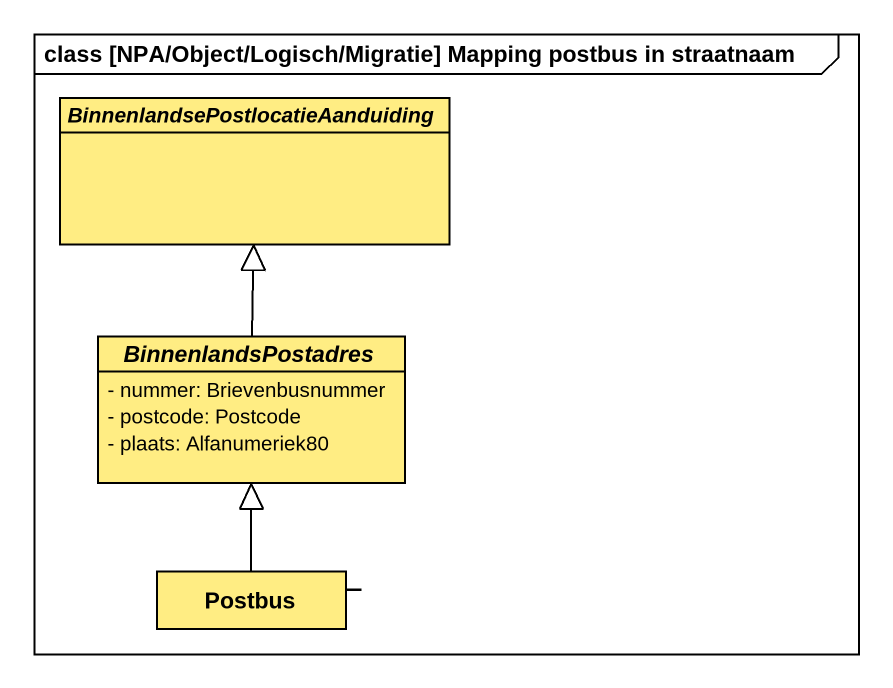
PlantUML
@startuml
mainframe class [NPA/Object/Logisch/Migratie] Mapping postbus in straatnaam
hide circle
hide empty members
skinparam classAttributeIconSize 0
abstract class "BinnenlandsePostlocatieAanduiding" as BinnenlandsePostlocatieAandu #FFED83
abstract class BinnenlandsPostadres #FFED83 {
  - nummer: Brievenbusnummer
  - postcode: Postcode
  - plaats: Alfanumeriek80
}
class Postbus #FFED83
BinnenlandsPostadres -up-|> BinnenlandsePostlocatieAandu
Postbus -up-|> BinnenlandsPostadres
@enduml
